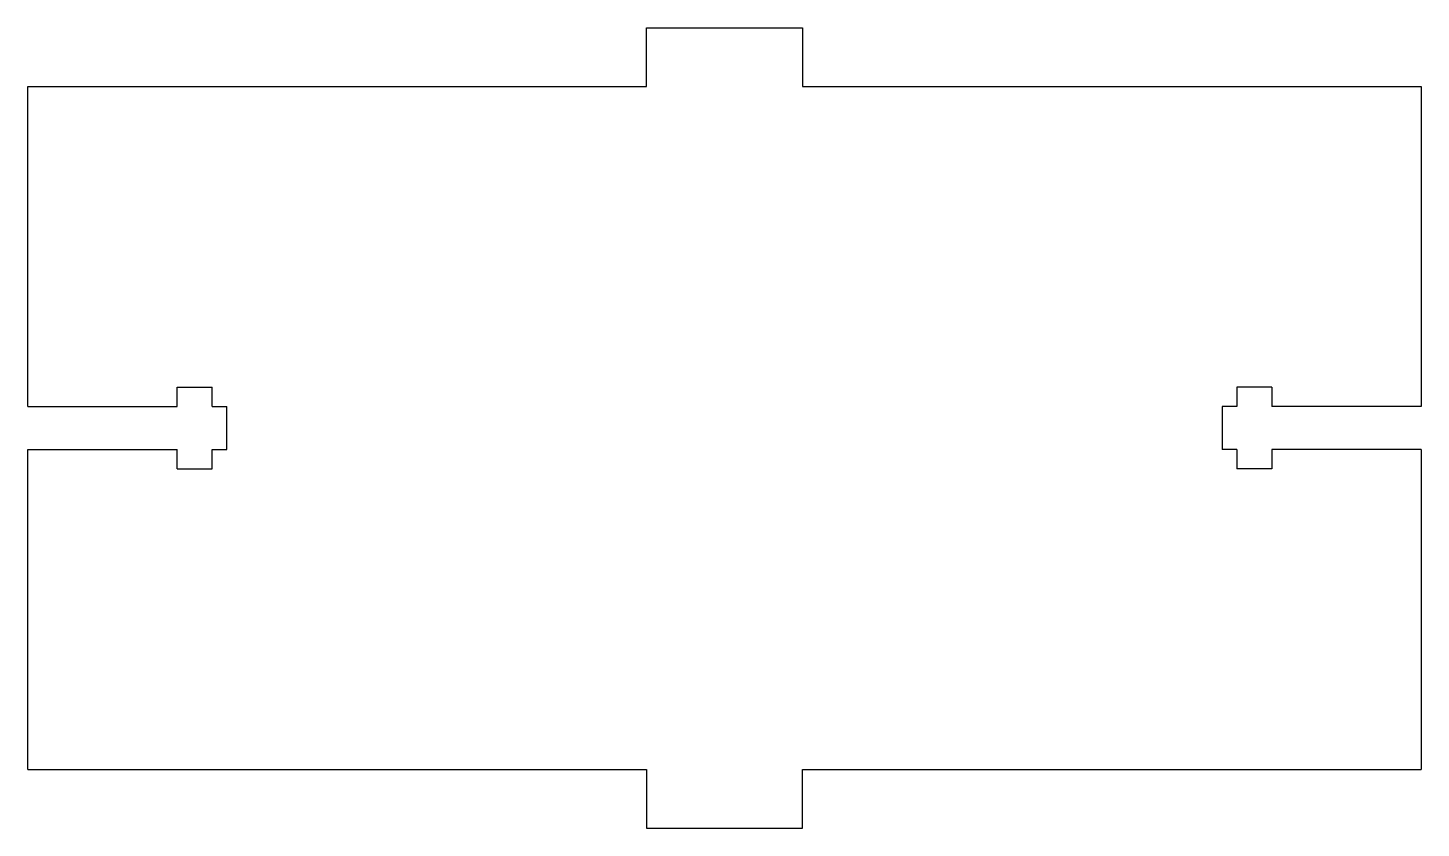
# Model space of a CAD drawing. Extents: x -12.4 to 59, y -4.6 to 36.4.
import ezdxf

# ---------------------------------------------------------------- set-up
doc = ezdxf.new("R2010")
doc.units = 0
doc.header["$MEASUREMENT"] = 0
doc.layers.add('VISIBLE', color=7, linetype='CONTINUOUS')

msp = doc.modelspace()

# ---------------------------------------------------------------- linework, layer by layer
at = {"layer": 'VISIBLE'}
for p, q in [((19.315, 36.44), (27.315, 36.44)), ((19.315, 33.44), (19.315, 36.44)), ((27.315, 36.44), (27.315, 33.44)), ((-12.4, 33.44), (19.315, 33.44)), ((-12.4, 17.04), (-12.4, 33.44)), ((27.315, 33.44), (59.03, 33.44)), ((59.03, 33.44), (59.03, 17.04)), ((-4.75, 17.04), (-4.75, 18.04)), ((-4.75, 18.04), (-2.95, 18.04)), ((-2.95, 17.04), (-2.95, 18.04)), ((49.58, 18.04), (49.58, 17.04)), ((51.38, 18.04), (49.58, 18.04)), ((51.38, 18.04), (51.38, 17.04)), ((-12.4, 17.04), (-4.75, 17.04)), ((-2.95, 17.04), (-2.2, 17.04)), ((-2.2, 14.84), (-2.2, 17.04)), ((48.83, 17.04), (48.83, 14.84)), ((49.58, 17.04), (48.83, 17.04)), ((59.03, 17.04), (51.38, 17.04)), ((-12.4, 14.84), (-4.75, 14.84)), ((-12.4, -1.56), (-12.4, 14.84)), ((-4.75, 13.84), (-4.75, 14.84)), ((-2.95, 14.84), (-2.2, 14.84)), ((-2.95, 13.84), (-2.95, 14.84)), ((49.58, 14.84), (48.83, 14.84)), ((49.58, 14.84), (49.58, 13.84)), ((59.03, 14.84), (51.38, 14.84)), ((51.38, 14.84), (51.38, 13.84)), ((59.03, 14.84), (59.03, -1.56)), ((-4.75, 13.84), (-2.95, 13.84)), ((51.38, 13.84), (49.58, 13.84)), ((-12.4, -1.56), (19.315, -1.56)), ((19.315, -1.56), (19.315, -4.56)), ((27.315, -4.56), (27.315, -1.56)), ((27.315, -1.56), (59.03, -1.56)), ((19.315, -4.56), (27.315, -4.56))]:
    msp.add_line(p, q, dxfattribs=at)

doc.saveas('drawing.dxf')
